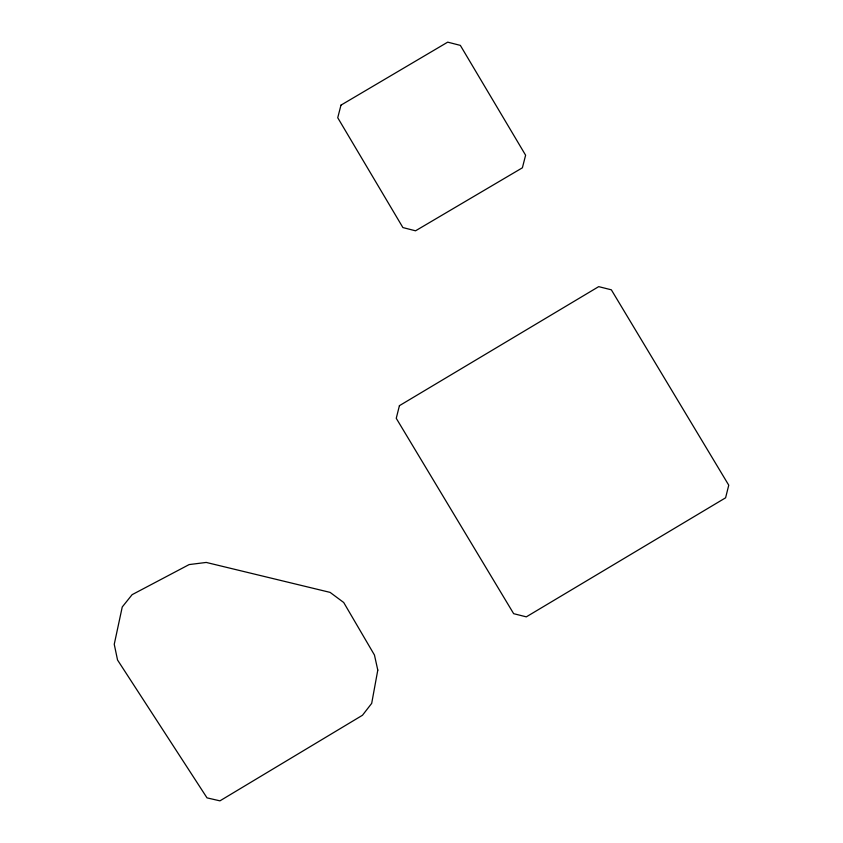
<?xml version="1.0" encoding="UTF-8"?>
<svg xmlns="http://www.w3.org/2000/svg" width="843" height="843" viewBox="0 0 843 843"><rect width="100%" height="100%" fill="white"/><g stroke="black" fill="none" stroke-linecap="round" stroke-linejoin="round"><path stroke-width="1.26" d="M377.79 670.101L371.689 703.378L362.479 715.254L219.939 800.85L207.02 797.868L117.546 660.016L114.248 644.294L122.246 606.971L132.109 594.673L189.148 564.578L206.25 562.439L330.098 592.387L343.712 602.503L374.45 655.022L377.79 670.101M399.413 405.683L396.252 418.307L513.661 613.683L526.317 616.855L725.591 497.813L728.752 485.189L611.344 289.813L598.699 286.641L399.413 405.683M340.972 105.143L337.737 117.746L402.901 227.568L415.536 230.803L522.386 167.81L525.611 155.217L460.341 45.385L447.696 42.15L340.972 105.143"/></g></svg>
